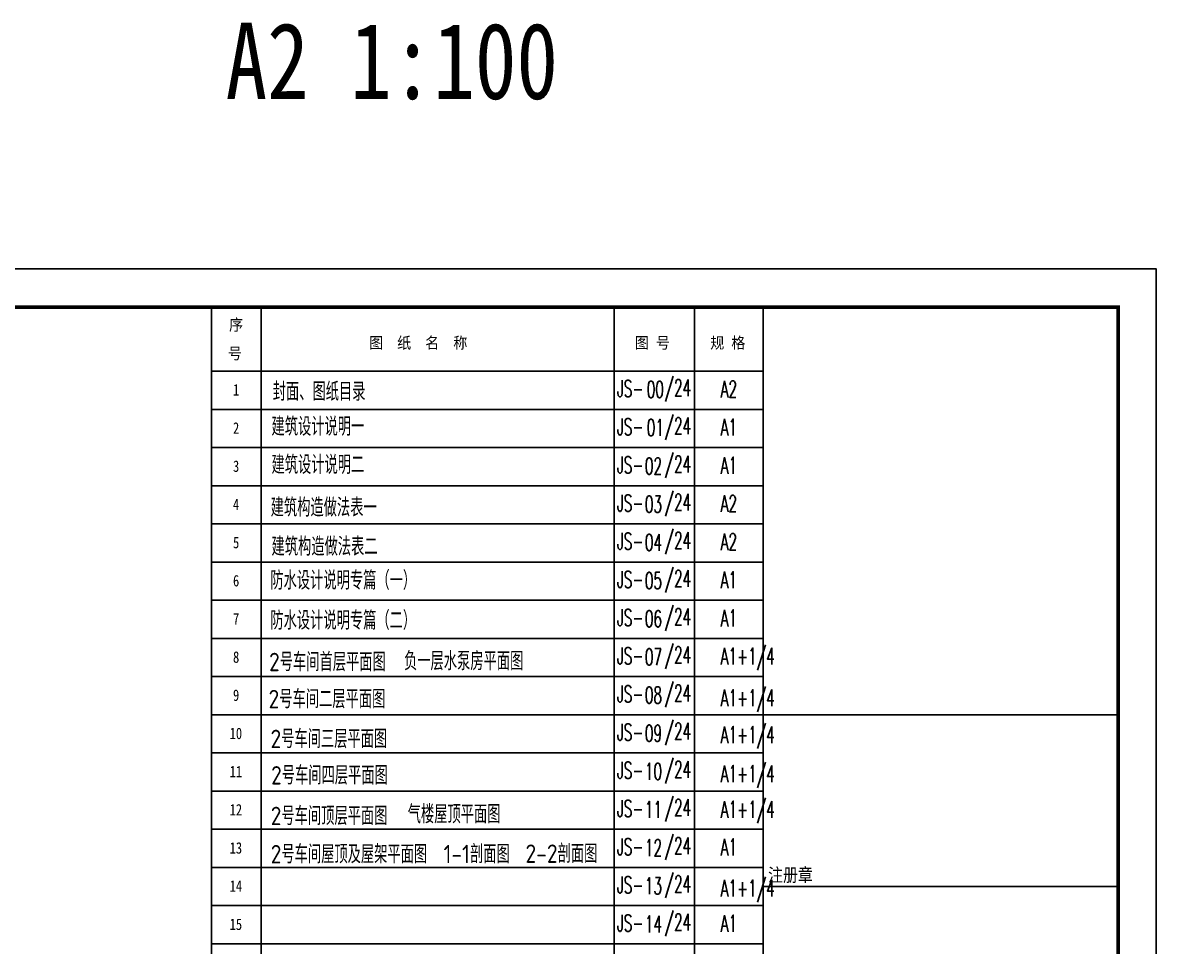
# Model space of a CAD drawing. Extents: x -1041549 to 749950, y -354245 to 17554.
# Drawn here: x -251924 to -222224, y -118087 to -93890 of the extents above; entities that cross this region are included whole.
import ezdxf
from ezdxf.enums import TextEntityAlignment as Align

# ---------------------------------------------------------------- set-up
doc = ezdxf.new("R2010")
doc.units = 0
doc.header["$LTSCALE"] = 1000
doc.header["$MEASUREMENT"] = 0
for name, color, linetype in [('13', 13, 'Continuous'), ('14', 1, 'Continuous'), ('PUB_DIM', 3, 'Continuous'), ('PUB_TEXT', 7, 'Continuous'), ('PUB_TITLE', 4, 'Continuous')]:
    doc.layers.add(name, color=color, linetype=linetype)
doc.styles.add('-宋体', font='', dxfattribs={"width": 0.8})
doc.styles.add('-黑体', font='simhei.ttf', dxfattribs={"width": 0.8})
doc.styles.get("Standard").update_dxf_attribs({"font": 'gbenor.shx', "bigfont": 'gbcbig.shx'})
doc.styles.add('天正', font='SIMPLEX', dxfattribs={"width": 0.8, "bigfont": 'HZTXT'})
doc.styles.add('宋体', font='')
doc.styles.get('-宋体').set_extended_font_data('SimSun')
doc.styles.get('宋体').set_extended_font_data('宋体')

# ---------------------------------------------------------------- blocks, each defined once
blk = doc.blocks.new('A$Cbd60066c')
at = {"layer": 'PUB_TITLE', "style": '天正', "width": 0.6}
for s, p in [('/24', (1249, 146)), ('JS-', (0, 124))]:
    blk.add_text(s, height=436.7, dxfattribs=at).set_placement(p)
blk = doc.blocks.new('A$Cd685cae3')
at = {"layer": '14'}
for p, q in [((14750, 40619), (14750, 619)), ((14750, 40619), (24050, 40619)), ((14750, 29939), (24050, 29939)), ((14750, 25439), (24050, 25439))]:
    blk.add_line(p, q, dxfattribs=at)
at = {"layer": '14', "style": '宋体', "width": 0.82}
blk.add_text('注册章', height=350, dxfattribs=at).set_placement((14877, 25568))

msp = doc.modelspace()

# ---------------------------------------------------------------- linework, layer by layer
at = {"layer": '13', "color": 7}
for p, q in [((-232524.3, -103020.2), (-246974.3, -103020)), ((-232524.3, -104020.3), (-246974.3, -104020)), ((-232524.3, -105020.3), (-246974.3, -105020)), ((-232524.3, -106020.3), (-246974.3, -106020.1)), ((-232524.3, -107020.3), (-246974.3, -107020.1)), ((-232524.3, -108020.4), (-246974.3, -108020.1)), ((-232524.3, -109020.4), (-246974.3, -109020.1)), ((-232524.3, -110020.4), (-246974.3, -110020.2)), ((-232524.3, -111020.4), (-246974.3, -111020.2)), ((-232524.3, -112020.5), (-246974.3, -112020.2)), ((-232524.3, -113020.5), (-246974.3, -113020.2)), ((-232524.3, -114020.5), (-246974.3, -114020.3)), ((-232524.3, -115020.5), (-246974.3, -115020.3)), ((-232524.3, -116020.6), (-246974.3, -116020.3)), ((-232524.3, -117020.6), (-246974.3, -117020.3)), ((-232524.3, -118020.6), (-246974.3, -118020.4))]:
    msp.add_line(p, q, dxfattribs=at)
at = {"layer": 'PUB_TITLE', "color": 0}
for p, q in [((-246974.3, -101340.5), (-246974.3, -141340.5)), ((-245674.1, -101340.5), (-245674.1, -141340.5)), ((-236424.1, -101340.7), (-236424.1, -141340.7)), ((-234324, -101340.7), (-234324, -141340.7)), ((-232524.3, -101340.7), (-232524.3, -141340.7))]:
    msp.add_line(p, q, dxfattribs=at)
at = {"layer": 'PUB_TITLE'}
msp.add_lwpolyline([(-281624.3, -142340.5), (-222224.3, -142340.5), (-222224.3, -100340.5), (-281624.3, -100340.5)], close=True, dxfattribs=at)
at = {"layer": 'PUB_TITLE', "const_width": 100}
msp.add_lwpolyline([(-279124.3, -141340.5), (-223224.3, -141340.5), (-223224.3, -101340.5), (-279124.3, -101340.5)], close=True, dxfattribs=at)

# ---------------------------------------------------------------- block references
at = {"color": 2}
msp.add_blockref('A$Cd685cae3', (-247273.9, -141959.4), dxfattribs=at)
for p in [(-236354.2, -103818.3), (-236354.2, -104818.3), (-236354.2, -105818.3), (-236354.2, -106818.3), (-236354.2, -107818.3), (-236354.2, -108818.4), (-236354.3, -109818.4), (-236354.3, -110818.4), (-236354.3, -111818.4), (-236354.2, -112818.5), (-236354.3, -113818.5), (-236354.3, -114818.5), (-236354.4, -115818.6), (-236354.4, -116818.6), (-236354.4, -117818.6)]:
    msp.add_blockref('A$Cbd60066c', p)

# ---------------------------------------------------------------- texts
at = {"color": 7, "style": '-宋体'}
for s, width, p in [('序', 0.9, (-246515.8, -101953.5)), ('图  纸  名  称', 0.9, (-242850, -102427.2)), ('图 号', 0.9, (-235885.5, -102427.4)), ('规 格', 0.9, (-233911.2, -102427.4)), ('号', 0.9, (-246547.5, -102702.1)), ('1', 0.8, (-246413.8, -103658.5)), ('2', 0.8, (-246413.8, -104658.5)), ('3', 0.8, (-246413.8, -105658.5)), ('4', 0.8, (-246413.8, -106658.5)), ('5', 0.8, (-246413.8, -107658.6)), ('6', 0.8, (-246413.8, -108658.6)), ('7', 0.8, (-246413.8, -109658.6)), ('8', 0.8, (-246413.8, -110658.6)), ('9', 0.8, (-246413.8, -111658.7)), ('10', 0.8, (-246501.8, -112658.7)), ('11', 0.8, (-246501.8, -113658.7)), ('12', 0.8, (-246501.8, -114658.7)), ('13', 0.8, (-246501.8, -115658.8)), ('14', 0.8, (-246501.8, -116658.8)), ('15', 0.8, (-246501.8, -117658.8))]:
    msp.add_text(s, height=300, dxfattribs=dict(at, width=width)).set_placement(p)
at = {"layer": 'PUB_DIM', "linetype": 'Continuous', "style": '-黑体', "width": 0.8}
msp.add_text('A2 1:100', height=2000, dxfattribs=at).set_placement((-242253.7, -95890, -4608), align=Align.CENTER)
at = {"layer": 'PUB_TEXT'}
for s, p in [('封面、图纸目录', (-245373.8, -103795.6)), ('建筑设计说明一', (-245404.8, -104712)), ('建筑设计说明二', (-245404.8, -105712)), ('建筑构造做法表一', (-245427.2, -106830.7)), ('建筑构造做法表二', (-245404.1, -107855.6)), ('防水设计说明专篇（一）', (-245435.8, -108741.7)), ('防水设计说明专篇（二）', (-245435.8, -109790.9)), ('2号车间首层平面图', (-245469.8, -110878.9)), ('负一层水泵房平面图', (-241932.7, -110855.2)), ('2号车间二层平面图', (-245482.2, -111850.5)), ('2号车间三层平面图', (-245431.7, -112894.7)), ('2号车间四层平面图', (-245416.6, -113847.6)), ('气楼屋顶平面图', (-241837.3, -114866.4)), ('2号车间顶层平面图', (-245426.2, -114911.3)), ('2号车间屋顶及屋架平面图', (-245426.4, -115913.8)), ('1-1剖面图', (-240897.8, -115910.3)), ('2-2剖面图', (-238751.2, -115900.3))]:
    msp.add_text(s, height=482.27, dxfattribs=at).set_placement(p)
at = {"layer": 'PUB_TITLE', "style": '天正', "width": 0.6}
for s, p in [('00', (-235575, -103715.9)), ('A2', (-233635.2, -103706.4)), ('01', (-235575, -104715.9)), ('A1', (-233635.2, -104706.4)), ('02', (-235623.3, -105723)), ('A1', (-233635.2, -105706.5)), ('03', (-235623.3, -106723)), ('A2', (-233635.2, -106706.5)), ('04', (-235623.3, -107723)), ('A2', (-233635.2, -107706.5)), ('05', (-235623.3, -108723.1)), ('A1', (-233635.2, -108706.6)), ('06', (-235623.3, -109723.1)), ('A1', (-233635.2, -109706.6)), ('A1+1/4', (-233635.2, -110706.6)), ('07', (-235623.4, -110723.1)), ('08', (-235623.3, -111723.1)), ('A1+1/4', (-233635.2, -111798.9)), ('A1+1/4', (-233635.2, -112761.6)), ('09', (-235623.3, -112723.2)), ('10', (-235623.5, -113723.2)), ('A1+1/4', (-233635.2, -113785.5)), ('11', (-235623.5, -114723.3)), ('A1+1/4', (-233635.2, -114717.6)), ('12', (-235623.5, -115723.3)), ('A1', (-233635.2, -115706.7)), ('13', (-235623.5, -116723.3)), ('A1+1/4', (-233635.2, -116784.6)), ('14', (-235623.5, -117723.4)), ('A1', (-233635.3, -117706.8))]:
    msp.add_text(s, height=436.67, dxfattribs=at).set_placement(p)

doc.saveas('drawing.dxf')
